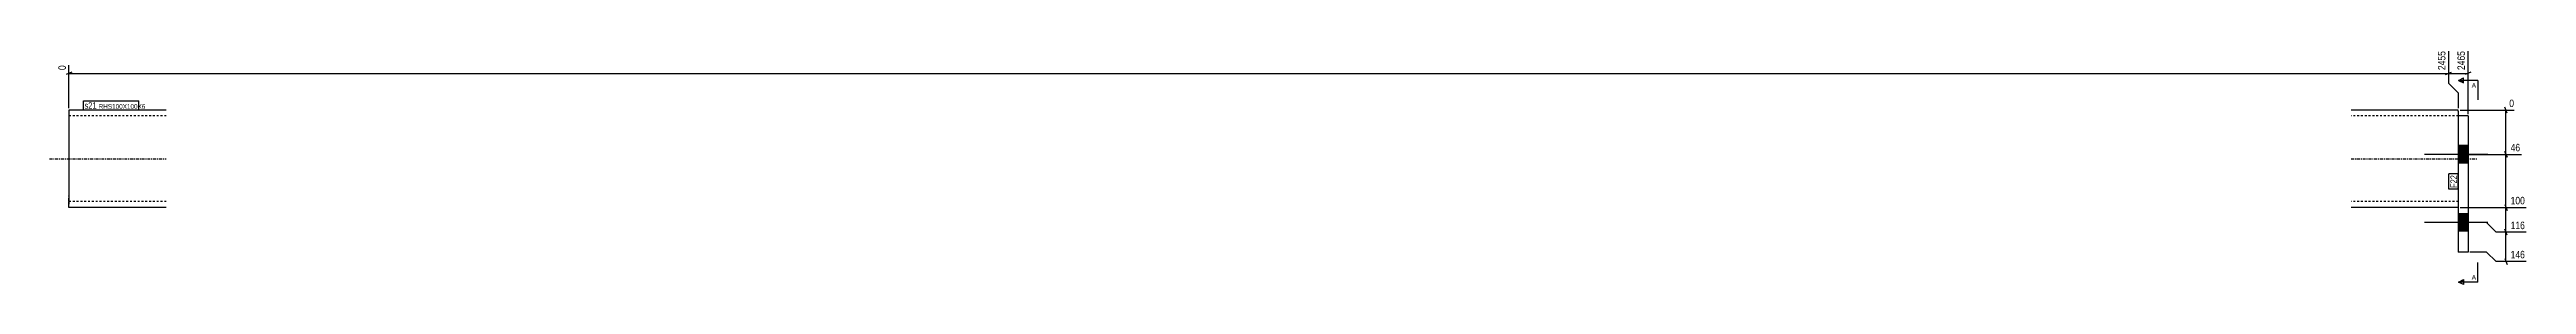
# Model space of a CAD drawing. Header units: millimetres. Extents: x 12 to 22692, y 5 to 905.
# Drawn here: x 20147 to 22692, y 5 to 246 of the extents above; entities that cross this region are included whole.
import ezdxf

# ---------------------------------------------------------------- set-up
doc = ezdxf.new("R2010")
doc.units = ezdxf.units.MM
doc.linetypes.add('DXK_LINE_DOT2', pattern=[3.9198, 1.9599, -1.9599])
doc.linetypes.add('DXK_LINE_DOT3', pattern=[5.9187, 2.979, -0.9799, 0.9799, -0.9799])
for name, color, linetype in [('MÅLSÆTNING', 7, 'Continuous'), ('STÅL', 7, 'Continuous'), ('TEKST', 7, 'Continuous')]:
    doc.layers.add(name, color=color, linetype=linetype)
doc.styles.add('Arial', font='ARIAL.TTF', dxfattribs={"height": 0.2})
doc.styles.add('Arial Narrow', font='ARIALN.TTF', dxfattribs={"height": 0.2})

msp = doc.modelspace()

# ---------------------------------------------------------------- hatches: boundary and pattern name
at = {"layer": 'STÅL', "linetype": 'Continuous'}
for points in [[(22621.7, 147.5), (22621.7, 129.5), (22631.7, 129.5), (22631.7, 147.5)], [(22621.7, 147.5), (22621.7, 129.5), (22631.7, 129.5), (22631.7, 147.5)], [(22621.7, 77.5), (22621.7, 59.5), (22631.7, 59.5), (22631.7, 77.5)], [(22621.7, 77.5), (22621.7, 59.5), (22631.7, 59.5), (22631.7, 77.5)]]:
    msp.add_hatch(color=96, dxfattribs=at).paths.add_polyline_path(points)

# ---------------------------------------------------------------- linework, layer by layer
at = {"layer": 'MÅLSÆTNING', "color": 7, "linetype": 'Continuous'}
for p, q in [((20166.7, 186), (20166.7, 230.1)), ((22611.7, 244.7), (22611.7, 211.8)), ((22631.7, 180), (22631.7, 244.7)), ((20169.7, 223), (20163.7, 220.6)), ((20166.7, 221.8), (22611.7, 221.8)), ((22608.7, 220.6), (22614.7, 223)), ((22611.7, 211.8), (22621.7, 201.8)), ((22634.7, 223), (22628.7, 220.6)), ((22621.7, 201.8), (22621.7, 186)), ((22621.7, 201.8), (22621.7, 186)), ((22623.7, 184), (22679, 184)), ((22671.9, 181), (22669.5, 187)), ((22670.7, 138.5), (22670.7, 184)), ((22623.7, 138.5), (22686.7, 138.5)), ((22623.7, 138.5), (22686.7, 138.5)), ((22669.5, 141.5), (22671.9, 135.5)), ((22671.9, 135.5), (22669.5, 141.5)), ((22650.7, 68.5), (22623.7, 68.5)), ((22650.7, 68.5), (22623.7, 68.5)), ((22660.7, 58.5), (22650.7, 68.5)), ((22660.7, 58.5), (22650.7, 68.5)), ((22691.6, 58.5), (22660.7, 58.5)), ((22671.9, 55.5), (22669.5, 61.5)), ((22670.7, 28.5), (22670.7, 58.5)), ((22650.7, 38), (22633.7, 38)), ((22660.7, 28.5), (22650.7, 38)), ((22691.6, 28.5), (22660.7, 28.5)), ((22669.5, 31.5), (22671.9, 25.5))]:
    msp.add_line(p, q, dxfattribs=at)
at = {"layer": 'STÅL', "color": 2, "linetype": 'Continuous'}
for p, q in [((20266.7, 184), (20166.7, 184)), ((20166.7, 184), (20166.7, 172)), ((22621.7, 184), (22511.7, 184)), ((22621.7, 183), (22621.7, 184)), ((22621.7, 183), (22621.7, 178)), ((20166.7, 172), (20166.7, 96)), ((22631.7, 178), (22621.7, 178)), ((22621.7, 178), (22621.7, 38)), ((22631.7, 178), (22631.7, 38)), ((20166.7, 96), (20166.7, 87.5)), ((20166.7, 84.9), (20166.7, 87.5)), ((20166.7, 84), (20166.7, 84.9)), ((20266.7, 84), (20166.7, 84)), ((22621.7, 84), (22511.7, 84)), ((22631.7, 38), (22621.7, 38))]:
    msp.add_line(p, q, dxfattribs=at)
at = {"layer": 'STÅL', "color": 7, "linetype": 'DXK_LINE_DOT2'}
for p, q in [((20266.7, 178), (20166.7, 178)), ((22621.7, 178), (22511.7, 178)), ((22621.7, 178), (22621.7, 90.4)), ((20166.7, 91.7), (20166.7, 96)), ((20166.7, 91.4), (20166.7, 91.7)), ((20166.7, 90.4), (20166.7, 91.4)), ((20166.7, 90), (20166.7, 90.4)), ((20266.7, 90), (20166.7, 90)), ((20166.7, 87.5), (20166.7, 90)), ((22621.7, 90), (22511.7, 90)), ((22621.7, 90), (22621.7, 90.4)), ((22621.7, 90), (22621.7, 84))]:
    msp.add_line(p, q, dxfattribs=at)
at = {"layer": 'STÅL', "color": 7, "linetype": 'DXK_LINE_DOT3'}
for p, q in [((20146.7, 134), (20266.7, 134)), ((22511.7, 134), (22641.7, 134))]:
    msp.add_line(p, q, dxfattribs=at)
at = {"layer": 'STÅL', "color": 96, "linetype": 'Continuous'}
for p, q in [((22651.9, 138.5), (22586.9, 138.5)), ((22651.9, 138.5), (22586.9, 138.5)), ((22631.7, 147.5), (22621.7, 147.5)), ((22631.7, 147.5), (22621.7, 147.5)), ((22631.7, 129.5), (22621.7, 129.5)), ((22631.7, 129.5), (22621.7, 129.5)), ((22631.7, 77.5), (22621.7, 77.5)), ((22631.7, 77.5), (22621.7, 77.5)), ((22651.9, 68.5), (22586.9, 68.5)), ((22651.9, 68.5), (22586.9, 68.5)), ((22631.7, 59.5), (22621.7, 59.5)), ((22631.7, 59.5), (22621.7, 59.5))]:
    msp.add_line(p, q, dxfattribs=at)

# ---------------------------------------------------------------- wipeouts: each hides what was drawn before it
at = {"color": 0, "linetype": 'Continuous'}
msp.add_wipeout([(22639.9, 9.8), (22639.9, 14.8), (22635.5, 14.8), (22635.5, 9.8)], dxfattribs=at).dxf.layer = 'TEKST'

# ---------------------------------------------------------------- next in the draw order: hatches: boundary and pattern name
at = {"layer": 'TEKST', "linetype": 'Continuous'}
msp.add_hatch(color=30, dxfattribs=at).paths.add_polyline_path([(22626.9, 9.8), (22626.9, 7.3), (22621.9, 7.3)])

# ---------------------------------------------------------------- next in the draw order: linework, layer by layer
at = {"layer": 'TEKST', "color": 7, "linetype": 'Continuous'}
for q in [(22641.9, 27.3), (22621.9, 7.3)]:
    msp.add_line((22641.9, 7.3), q, dxfattribs=at)
at = {"layer": 'TEKST', "color": 30, "linetype": 'Continuous'}
for p, q in [((22621.9, 7.3), (22626.9, 9.8)), ((22626.9, 4.8), (22621.9, 7.3)), ((22626.9, 9.8), (22626.9, 4.8))]:
    msp.add_line(p, q, dxfattribs=at)

# ---------------------------------------------------------------- next in the draw order: texts
at = {"layer": 'TEKST', "color": 3, "linetype": 'Continuous', "style": 'Arial'}
msp.add_text('A', height=4.78, dxfattribs=at).set_placement((22635.5, 9.8))

# ---------------------------------------------------------------- next in the draw order: wipeouts: each hides what was drawn before it
at = {"color": 0, "linetype": 'Continuous'}
for points in [[(20165.1, 231.7), (20153.9, 231.7), (20153.9, 223.6), (20165.1, 223.6)], [(22610.1, 246.3), (22598.9, 246.3), (22598.9, 223.6), (22610.1, 223.6)], [(22680.6, 185.6), (22680.6, 196.8), (22672.5, 196.8), (22672.5, 185.6)], [(22691.8, 60.1), (22691.8, 71.3), (22673.9, 71.3), (22673.9, 60.1)], [(22691.8, 30.1), (22691.8, 41.3), (22673.9, 41.3), (22673.9, 30.1)]]:
    msp.add_wipeout(points, dxfattribs=at).dxf.layer = 'MÅLSÆTNING'
at = {"color": 0}
for points in [[(20195.1, 185.4), (20195.1, 192.4), (20182.7, 192.4), (20182.7, 185.4)], [(22620.3, 117.2), (22613.3, 117.2), (22613.3, 104), (22620.3, 104)]]:
    msp.add_wipeout(points, dxfattribs=at).dxf.layer = 'TEKST'

# ---------------------------------------------------------------- next in the draw order: linework, layer by layer
at = {"layer": 'MÅLSÆTNING', "color": 7, "linetype": 'Continuous'}
for p, q in [((22611.7, 244.7), (22611.7, 211.8)), ((22608.7, 220.6), (22614.7, 223)), ((22611.7, 221.8), (22631.7, 221.8)), ((22611.7, 211.8), (22621.7, 201.8)), ((22670.7, 84), (22670.7, 138.5)), ((22623.7, 84), (22691.6, 84)), ((22623.7, 84), (22691.6, 84)), ((22669.5, 87), (22671.9, 81)), ((22669.5, 87), (22671.9, 81)), ((22670.7, 58.5), (22670.7, 84)), ((22691.6, 58.5), (22660.7, 58.5)), ((22671.9, 55.5), (22669.5, 61.5))]:
    msp.add_line(p, q, dxfattribs=at)

# ---------------------------------------------------------------- next in the draw order: texts
at = {"layer": 'MÅLSÆTNING', "color": 3, "linetype": 'Continuous', "style": 'Arial Narrow'}
for s, p in [('0', (20163.5, 225.2)), ('2455', (22608.5, 225.2))]:
    msp.add_text(s, height=7.64, rotation=90.0002, dxfattribs=at).set_placement(p)
for s, p in [('0', (22674.1, 187.2)), ('116', (22675.5, 61.7)), ('146', (22675.5, 31.7))]:
    msp.add_text(s, height=7.64, dxfattribs=at).set_placement(p)

# ---------------------------------------------------------------- next in the draw order: wipeouts: each hides what was drawn before it
at = {"color": 0}
for points in [[(20195.1, 185.4), (20195.1, 192.4), (20182.7, 192.4), (20182.7, 185.4)], [(22620.3, 117.2), (22613.3, 117.2), (22613.3, 104), (22620.3, 104)]]:
    msp.add_wipeout(points, dxfattribs=at).dxf.layer = 'TEKST'

# ---------------------------------------------------------------- next in the draw order: linework, layer by layer
at = {"layer": 'TEKST', "color": 7, "linetype": 'Continuous'}
for p, q in [((20181.5, 184.2), (20181.5, 193.6)), ((22612.1, 102.8), (22612.1, 118.4)), ((22621.5, 118.4), (22612.1, 118.4)), ((22621.5, 102.8), (22612.1, 102.8)), ((22621.5, 102.8), (22621.5, 118.4))]:
    msp.add_line(p, q, dxfattribs=at)

# ---------------------------------------------------------------- next in the draw order: texts
at = {"layer": 'TEKST', "color": 3, "style": 'Arial Narrow'}
msp.add_text('F22', height=6.68, rotation=90.0002, dxfattribs=at).set_placement((22620.3, 104))

# ---------------------------------------------------------------- next in the draw order: wipeouts: each hides what was drawn before it
at = {"color": 0, "linetype": 'Continuous'}
for points in [[(22630.1, 246.3), (22618.9, 246.3), (22618.9, 223.6), (22630.1, 223.6)], [(22686.9, 140.1), (22686.9, 151.3), (22673.9, 151.3), (22673.9, 140.1)], [(22691.8, 85.6), (22691.8, 96.8), (22673.9, 96.8), (22673.9, 85.6)]]:
    msp.add_wipeout(points, dxfattribs=at).dxf.layer = 'MÅLSÆTNING'
at = {"color": 0}
msp.add_wipeout([(20237.4, 185.4), (20237.4, 190.4), (20197.2, 190.4), (20197.2, 185.4)], dxfattribs=at).dxf.layer = 'TEKST'

# ---------------------------------------------------------------- next in the draw order: texts
at = {"layer": 'MÅLSÆTNING', "color": 3, "linetype": 'Continuous', "style": 'Arial Narrow'}
msp.add_text('2465', height=7.64, rotation=90.0002, dxfattribs=at).set_placement((22628.5, 225.2))
for s, p in [('46', (22675.5, 141.7)), ('100', (22675.5, 87.2))]:
    msp.add_text(s, height=7.64, dxfattribs=at).set_placement(p)

# ---------------------------------------------------------------- next in the draw order: wipeouts: each hides what was drawn before it
at = {"color": 0, "linetype": 'Continuous'}
msp.add_wipeout([(22639.9, 207.1), (22639.9, 212.1), (22635.5, 212.1), (22635.5, 207.1)], dxfattribs=at).dxf.layer = 'TEKST'
at = {"color": 0}
msp.add_wipeout([(20237.4, 185.4), (20237.4, 190.4), (20197.2, 190.4), (20197.2, 185.4)], dxfattribs=at).dxf.layer = 'TEKST'

# ---------------------------------------------------------------- next in the draw order: hatches: boundary and pattern name
at = {"layer": 'TEKST', "linetype": 'Continuous'}
msp.add_hatch(color=30, dxfattribs=at).paths.add_polyline_path([(22626.9, 214.6), (22626.9, 212.1), (22621.9, 214.6)])

# ---------------------------------------------------------------- next in the draw order: linework, layer by layer
at = {"layer": 'TEKST', "color": 30, "linetype": 'Continuous'}
for p, q in [((22621.9, 214.6), (22626.9, 217.1)), ((22621.9, 214.6), (22626.9, 212.1)), ((22626.9, 212.1), (22626.9, 217.1))]:
    msp.add_line(p, q, dxfattribs=at)
at = {"layer": 'TEKST', "color": 7, "linetype": 'Continuous'}
for p, q in [((22641.9, 214.6), (22621.9, 214.6)), ((22641.9, 214.6), (22641.9, 194.6)), ((20181.5, 193.6), (20238.6, 193.6)), ((20181.5, 184.2), (20238.6, 184.2)), ((20238.6, 184.2), (20238.6, 193.6))]:
    msp.add_line(p, q, dxfattribs=at)

# ---------------------------------------------------------------- next in the draw order: texts
at = {"layer": 'TEKST', "color": 3, "linetype": 'Continuous', "style": 'Arial'}
msp.add_text('A', height=4.78, dxfattribs=at).set_placement((22635.5, 207.1))
at = {"layer": 'TEKST', "color": 3, "style": 'Arial Narrow'}
for s, height, p in [('s21', 6.68, (20182.7, 185.4)), ('RHS100X100X6', 4.772, (20197.2, 185.4))]:
    msp.add_text(s, height=height, dxfattribs=at).set_placement(p)

doc.saveas('drawing.dxf')
